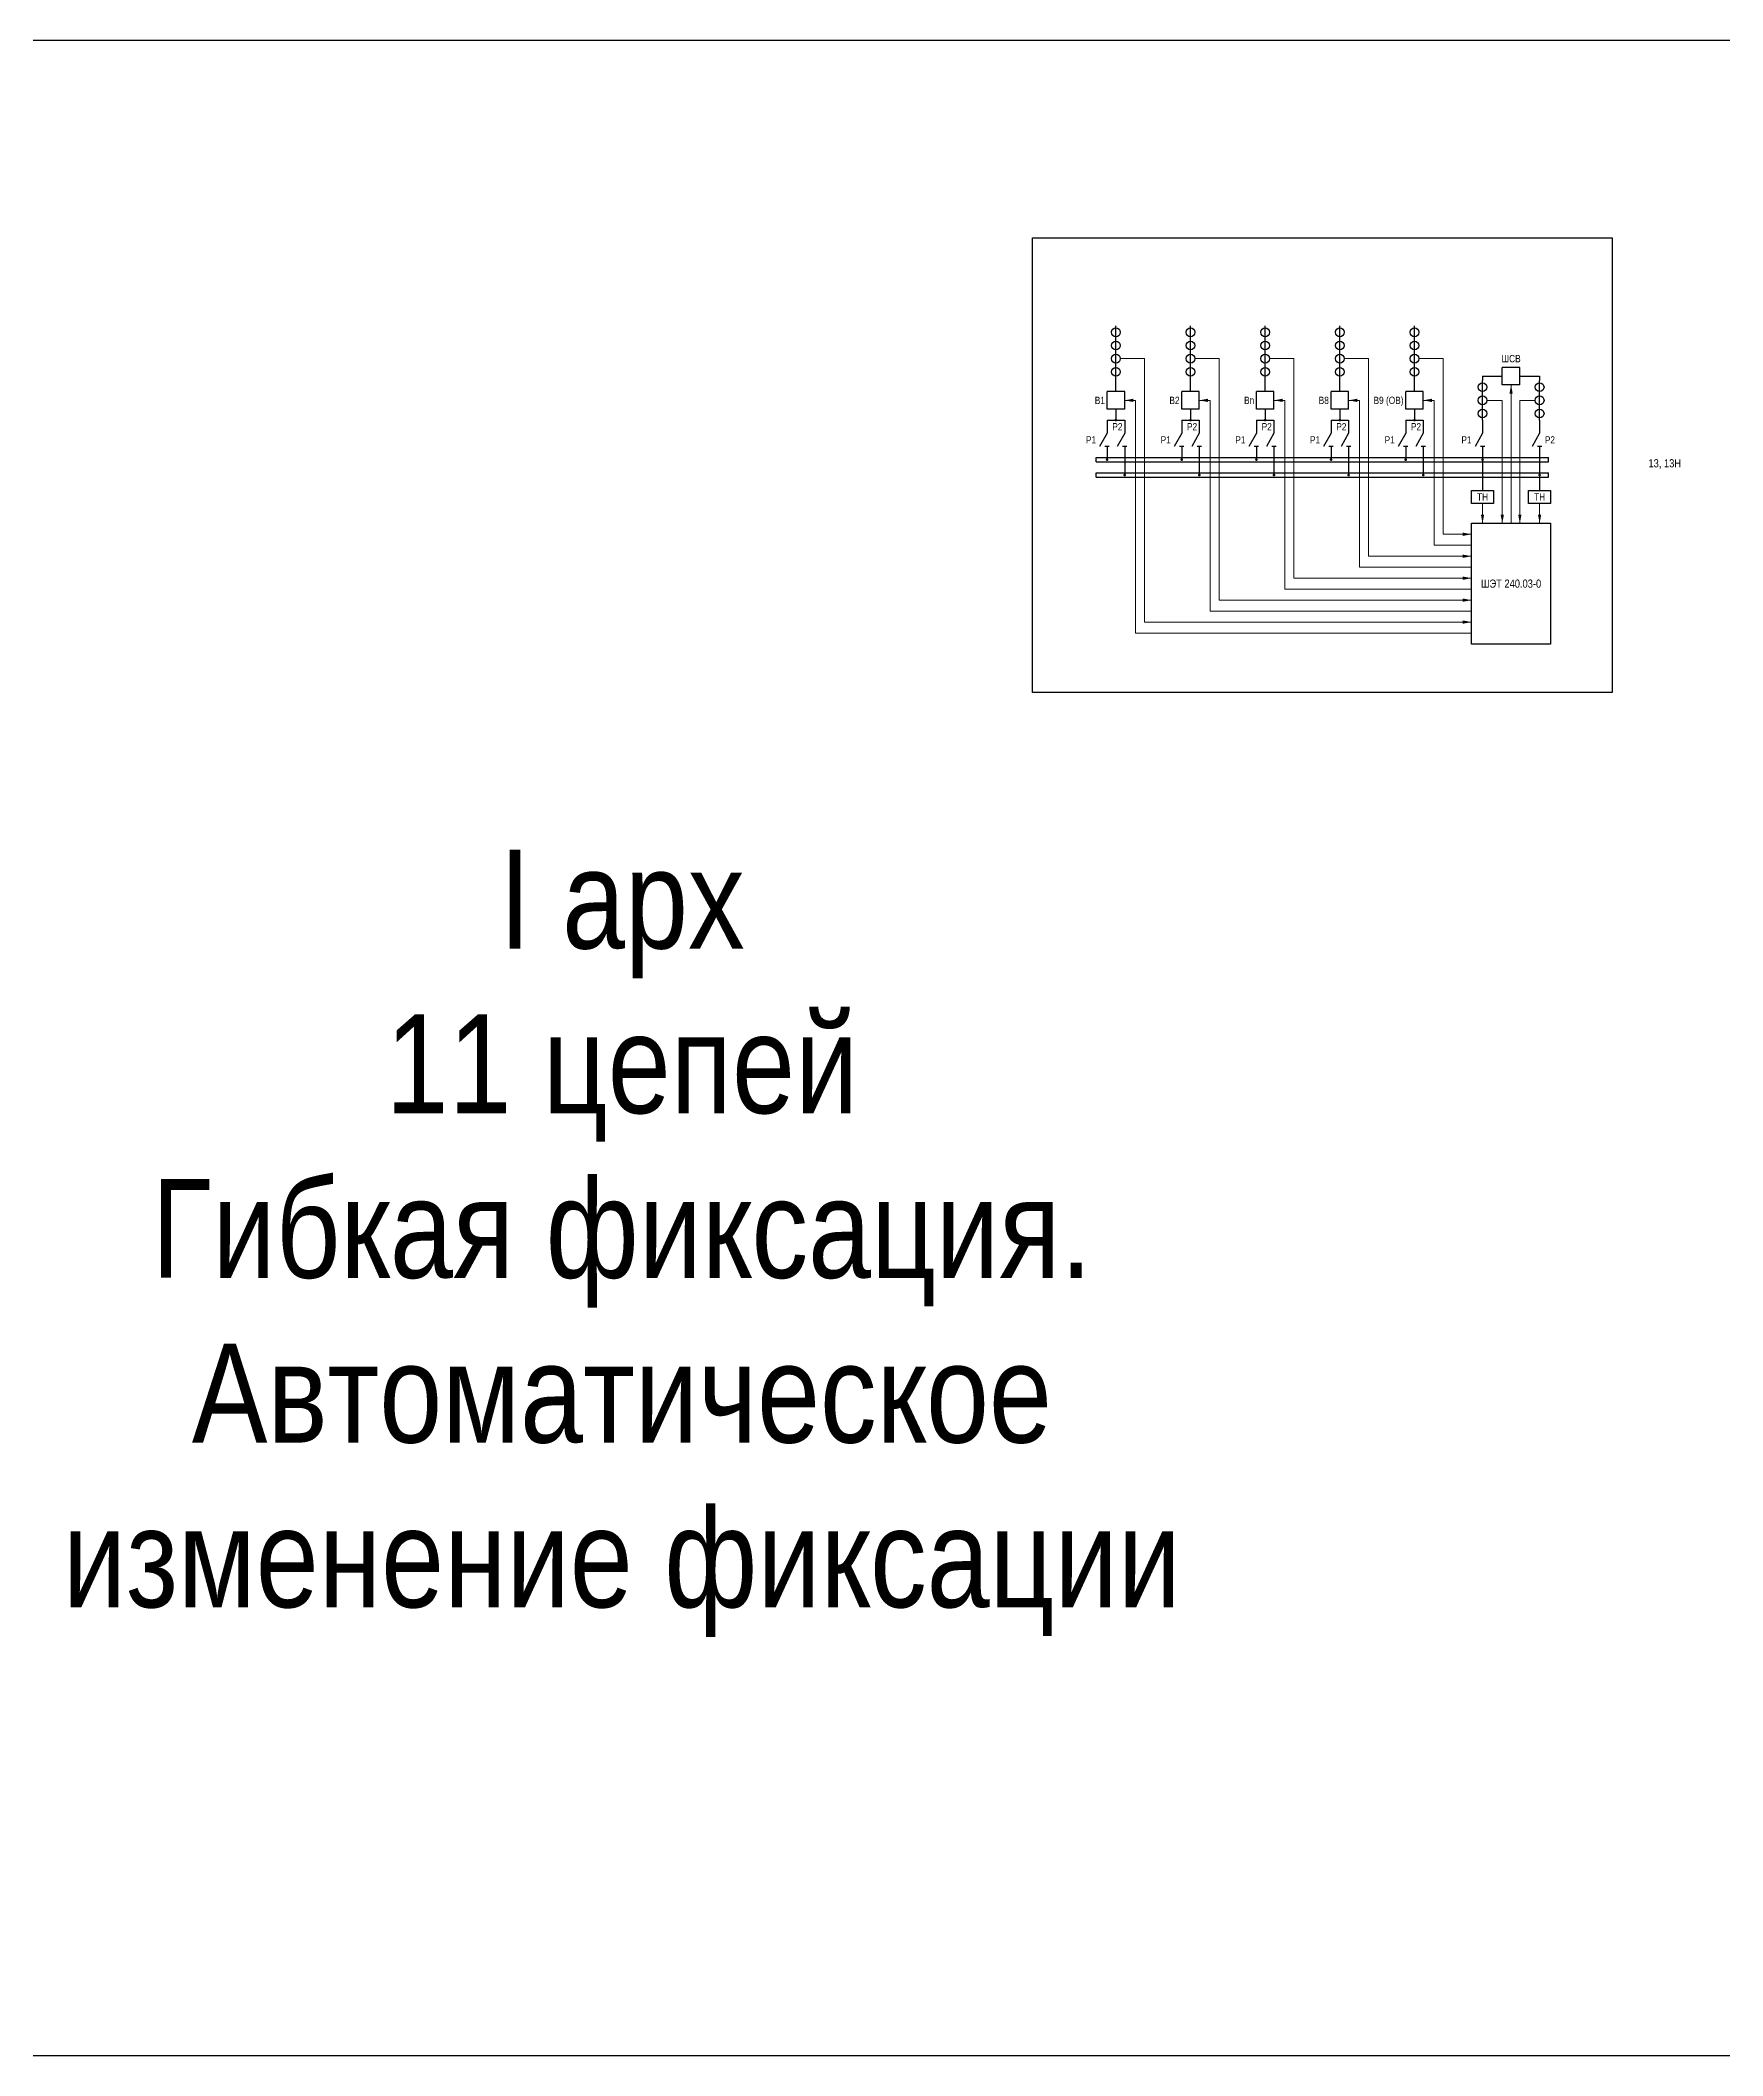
# Model space of a CAD drawing. Header units: millimetres. Extents: x -2550 to 7325, y -3772 to 3128.
# Drawn here: x -847 to -81, y 405 to 1323 of the extents above; entities that cross this region are included whole.
import ezdxf
from ezdxf.enums import TextEntityAlignment as Align

# ---------------------------------------------------------------- set-up
doc = ezdxf.new("R2010")
doc.units = ezdxf.units.MM
doc.layers.add('Основная', color=7, linetype='Continuous', lineweight=30)
doc.layers.add('Тонкая', color=7, linetype='Continuous', lineweight=18)
doc.styles.add('Narrow', font='ARIALN.TTF')
doc.styles.add('Вывод', font='tahoma.ttf', dxfattribs={"height": 2.5})
doc.styles.add('Компонент', font='ARIALN.TTF', dxfattribs={"height": 3.5})

# ---------------------------------------------------------------- blocks, each defined once
blk = doc.blocks.new('*U40')
at = {"color": 0, "linetype": 'ByBlock'}
for p, q in [((0, 0), (206, 0)), ((0, -2), (0, 0)), ((206, -2), (206, 0)), ((0, -2), (206, -2))]:
    blk.add_line(p, q, dxfattribs=at)
at = {"layer": 'Основная', "style": 'Компонент'}
blk.add_attdef('ОШ', text='', height=3.5, dxfattribs=at).set_placement((6, 4), align=Align.MIDDLE_CENTER)
blk = doc.blocks.new('*U37')
at = {"color": 0, "linetype": 'ByBlock'}
for p, q in [((0, 0), (-8, 0)), ((-8, -8), (-8, 0)), ((0, -8), (0, 0)), ((0, -8), (-8, -8))]:
    blk.add_line(p, q, dxfattribs=at)
at = {"layer": 'Основная', "style": 'Компонент'}
blk.add_attdef('ОУ', text='', height=3.5, dxfattribs=at).set_placement((-15, -3), align=Align.MIDDLE_CENTER)
blk = doc.blocks.new('*U18')
at = {"color": 0, "linetype": 'ByBlock'}
blk.add_line((0, 0), (6, 3.43), dxfattribs=at)
blk = doc.blocks.new('*U10')
at = {"color": 0}
blk.add_line((0, -1), (0, 1), dxfattribs=at)
blk = doc.blocks.new('*U36')
at = {"color": 0, "linetype": 'ByBlock'}
for p, q in [((0, 9), (0, 3)), ((0, -3), (0, -9))]:
    blk.add_line(p, q, dxfattribs=at)
at = {"color": 0, "linetype": 'ByBlock', "ltscale": 0.25, "xscale": -1, "rotation": 90}
for name, p in [('*U18', (0, 3)), ('*U10', (0, -3))]:
    blk.add_blockref(name, p, dxfattribs=at)
at = {"layer": 'Основная'}
for tag, height, style, p in [('ОУ', 3.5, 'Компонент', (-12, 0)), ('В2', 2.5, 'Вывод', (2, 7)), ('В1', 2.5, 'Вывод', (2, -7))]:
    blk.add_attdef(tag, text='', height=height, dxfattribs=dict(at, style=style)).set_placement(p, align=Align.MIDDLE_CENTER)
blk = doc.blocks.new('*U38')
at = {"linetype": 'ByBlock'}
blk.add_circle((0, 0), 2, dxfattribs=at)
at = {"layer": 'Основная', "color": 0, "linetype": 'ByBlock', "lineweight": -2}
blk.add_line((0, -3), (0, 3), dxfattribs=at)
at = {"layer": 'Основная', "linetype": 'ByBlock', "style": 'Компонент'}
blk.add_attdef('ОУ', text='', height=3.5, dxfattribs=at).set_placement((-6, 0), align=Align.MIDDLE_CENTER)
blk = doc.blocks.new('*U39')
at = {"color": 0, "linetype": 'ByBlock'}
for p, q in [((0, 0), (206, 0)), ((0, -2), (0, 0)), ((206, -2), (206, 0)), ((0, -2), (206, -2))]:
    blk.add_line(p, q, dxfattribs=at)
at = {"layer": 'Основная', "style": 'Компонент'}
blk.add_attdef('ОШ', text='', height=3.5, dxfattribs=at).set_placement((6, 4), align=Align.MIDDLE_CENTER)

msp = doc.modelspace()

# ---------------------------------------------------------------- linework, layer by layer
at = {"layer": 'Основная', "color": 4}
msp.add_lwpolyline([(-1170, 1323), (1026, 1323), (1026, 405), (-1170, 405)], close=True, dxfattribs=at)
at = {"layer": 'Основная', "color": 3}
msp.add_lwpolyline([(-395, 1233), (-131, 1233), (-131, 1026), (-395, 1026)], close=True, dxfattribs=at)
at = {"layer": 'Основная'}
for points in [[(-357, 1163), (-357, 1169)], [(-323, 1163), (-323, 1169)], [(-289, 1163), (-289, 1169)], [(-255, 1163), (-255, 1169)], [(-221, 1163), (-221, 1169)], [(-190, 1170), (-181, 1170)], [(-190, 1170), (-190, 1168)], [(-173, 1170), (-164, 1170)], [(-164, 1170), (-164, 1168)], [(-361, 1150), (-353, 1150)], [(-357, 1155), (-357, 1150)], [(-327, 1150), (-319, 1150)], [(-323, 1155), (-323, 1150)], [(-293, 1150), (-285, 1150)], [(-289, 1155), (-289, 1150)], [(-259, 1150), (-251, 1150)], [(-255, 1155), (-255, 1150)], [(-225, 1150), (-217, 1150)], [(-221, 1155), (-221, 1150)], [(-353, 1132), (-353, 1125)], [(-319, 1132), (-319, 1125)], [(-285, 1132), (-285, 1125)], [(-251, 1132), (-251, 1125)], [(-217, 1132), (-217, 1125)], [(-190, 1132), (-190, 1118)], [(-164, 1132), (-164, 1118)]]:
    msp.add_lwpolyline(points, dxfattribs=at)
at = {"layer": 'Основная', "ltscale": 0.25, "const_width": 0.6}
for points in [[(-357.3, 1150, 1), (-356.7, 1150, 1)], [(-357.3, 1150, -1), (-356.7, 1150, -1)], [(-323.3, 1150, 1), (-322.7, 1150, 1)], [(-323.3, 1150, -1), (-322.7, 1150, -1)], [(-289.3, 1150, 1), (-288.7, 1150, 1)], [(-289.3, 1150, -1), (-288.7, 1150, -1)], [(-255.3, 1150, 1), (-254.7, 1150, 1)], [(-255.3, 1150, -1), (-254.7, 1150, -1)], [(-221.3, 1150, 1), (-220.7, 1150, 1)], [(-221.3, 1150, -1), (-220.7, 1150, -1)], [(-361.3, 1132, 1), (-360.7, 1132, 1)], [(-361.3, 1132, -1), (-360.7, 1132, -1)], [(-327.3, 1132, 1), (-326.7, 1132, 1)], [(-327.3, 1132, -1), (-326.7, 1132, -1)], [(-293.3, 1132, 1), (-292.7, 1132, 1)], [(-293.3, 1132, -1), (-292.7, 1132, -1)], [(-259.3, 1132, 1), (-258.7, 1132, 1)], [(-259.3, 1132, -1), (-258.7, 1132, -1)], [(-225.3, 1132, 1), (-224.7, 1132, 1)], [(-225.3, 1132, -1), (-224.7, 1132, -1)], [(-190.3, 1132, 1), (-189.7, 1132, 1)], [(-353.3, 1125, 1), (-352.7, 1125, 1)], [(-353.3, 1125, -1), (-352.7, 1125, -1)], [(-319.3, 1125, 1), (-318.7, 1125, 1)], [(-319.3, 1125, -1), (-318.7, 1125, -1)], [(-285.3, 1125, 1), (-284.7, 1125, 1)], [(-285.3, 1125, -1), (-284.7, 1125, -1)], [(-251.3, 1125, 1), (-250.7, 1125, 1)], [(-251.3, 1125, -1), (-250.7, 1125, -1)], [(-217.3, 1125, 1), (-216.7, 1125, 1)], [(-217.3, 1125, -1), (-216.7, 1125, -1)], [(-164.3, 1125, 1), (-163.7, 1125, 1)]]:
    msp.add_lwpolyline(points, format="xyb", close=True, dxfattribs=at)
at = {"layer": 'Основная'}
for points in [[(-195, 1118), (-185, 1118), (-185, 1112), (-195, 1112)], [(-169, 1118), (-159, 1118), (-159, 1112), (-169, 1112)], [(-195, 1103), (-159, 1103), (-159, 1048), (-195, 1048)]]:
    msp.add_lwpolyline(points, close=True, dxfattribs=at)
at = {"layer": 'Тонкая'}
for points in [[(-355, 1178), (-344, 1178)], [(-344, 1178), (-344, 1058)], [(-321, 1178), (-310, 1178)], [(-310, 1178), (-310, 1068)], [(-287, 1178), (-276, 1178)], [(-276, 1178), (-276, 1078)], [(-253, 1178), (-242, 1178)], [(-242, 1178), (-242, 1088)], [(-219, 1178), (-208, 1178)], [(-208, 1178), (-208, 1098)], [(-177, 1103), (-177, 1166)], [(-353, 1159), (-348, 1159)], [(-348, 1159), (-348, 1053)], [(-319, 1159), (-314, 1159)], [(-314, 1159), (-314, 1063)], [(-285, 1159), (-280, 1159)], [(-280, 1159), (-280, 1073)], [(-251, 1159), (-246, 1159)], [(-246, 1159), (-246, 1083)], [(-217, 1159), (-212, 1159)], [(-212, 1159), (-212, 1093)], [(-188, 1159), (-181, 1159)], [(-181, 1159), (-181, 1103)], [(-166, 1159), (-173, 1159)], [(-173, 1159), (-173, 1103)], [(-190, 1103), (-190, 1112)], [(-164, 1103), (-164, 1112)], [(-212, 1093), (-195, 1093)], [(-208, 1098), (-195, 1098)], [(-242, 1088), (-195, 1088)], [(-276, 1078), (-195, 1078)], [(-246, 1083), (-195, 1083)], [(-310, 1068), (-195, 1068)], [(-280, 1073), (-195, 1073)], [(-344, 1058), (-195, 1058)], [(-314, 1063), (-195, 1063)], [(-348, 1053), (-195, 1053)]]:
    msp.add_lwpolyline(points, dxfattribs=at)
at = {"layer": 'Тонкая', "ltscale": 0.3}
for points in [[(-177, 1166, 0, 1.5, 0), (-177, 1162, 0, 0, 0)], [(-353, 1159, 0, 1.5, 0), (-349, 1159, 0, 0, 0)], [(-319, 1159, 0, 1.5, 0), (-315, 1159, 0, 0, 0)], [(-285, 1159, 0, 1.5, 0), (-281, 1159, 0, 0, 0)], [(-251, 1159, 0, 1.5, 0), (-247, 1159, 0, 0, 0)], [(-217, 1159, 0, 1.5, 0), (-213, 1159, 0, 0, 0)], [(-190, 1103, 0, 1.5, 0), (-190, 1107, 0, 0, 0)], [(-181, 1103, 0, 1.5, 0), (-181, 1107, 0, 0, 0)], [(-173, 1103, 0, 1.5, 0), (-173, 1107, 0, 0, 0)], [(-164, 1103, 0, 1.5, 0), (-164, 1107, 0, 0, 0)], [(-195, 1098, 0, 1.5, 0), (-199, 1098, 0, 0, 0)], [(-195, 1088, 0, 1.5, 0), (-199, 1088, 0, 0, 0)], [(-195, 1078, 0, 1.5, 0), (-199, 1078, 0, 0, 0)], [(-195, 1068, 0, 1.5, 0), (-199, 1068, 0, 0, 0)], [(-195, 1058, 0, 1.5, 0), (-199, 1058, 0, 0, 0)]]:
    msp.add_lwpolyline(points, format="xyseb", dxfattribs=at)

# ---------------------------------------------------------------- block references
at = {"layer": 'Основная', "ltscale": 0.25}
for name, p in [('*U38', (-357, 1190)), ('*U38', (-357, 1184)), ('*U38', (-323, 1190)), ('*U38', (-323, 1184)), ('*U38', (-289, 1190)), ('*U38', (-289, 1184)), ('*U38', (-255, 1190)), ('*U38', (-255, 1184)), ('*U38', (-221, 1190)), ('*U38', (-221, 1184)), ('*U38', (-357, 1178)), ('*U38', (-323, 1178)), ('*U38', (-289, 1178)), ('*U38', (-255, 1178)), ('*U38', (-221, 1178)), ('*U38', (-357, 1172)), ('*U38', (-323, 1172)), ('*U38', (-289, 1172)), ('*U38', (-255, 1172)), ('*U38', (-221, 1172)), ('*U38', (-190, 1165)), ('*U37', (-173, 1174)), ('*U38', (-164, 1165)), ('*U37', (-353, 1163)), ('*U37', (-319, 1163)), ('*U37', (-285, 1163)), ('*U37', (-251, 1163)), ('*U37', (-217, 1163)), ('*U38', (-190, 1159)), ('*U38', (-164, 1159)), ('*U36', (-361, 1141)), ('*U36', (-353, 1141)), ('*U36', (-327, 1141)), ('*U36', (-319, 1141)), ('*U36', (-293, 1141)), ('*U36', (-285, 1141)), ('*U36', (-259, 1141)), ('*U36', (-251, 1141)), ('*U36', (-225, 1141)), ('*U36', (-217, 1141)), ('*U36', (-190, 1141)), ('*U38', (-190, 1153)), ('*U36', (-164, 1141)), ('*U38', (-164, 1153)), ('*U40', (-366, 1133)), ('*U39', (-366, 1126))]:
    msp.add_blockref(name, p, dxfattribs=at)

# ---------------------------------------------------------------- texts
at = {"layer": 'Основная', "style": 'Narrow'}
msp.add_text('ШСВ', height=3.3, dxfattribs=at).set_placement((-177, 1178), align=Align.MIDDLE_CENTER)
for s, p in [('В1', (-362, 1159)), ('В2', (-328, 1159)), ('Вn', (-294, 1159)), ('В8', (-260, 1159)), ('В9 (ОВ)', (-226, 1159)), ('Р2', (-354, 1147)), ('Р2', (-320, 1147)), ('Р2', (-286, 1147)), ('Р2', (-252, 1147)), ('Р2', (-218, 1147)), ('Р1', (-366, 1141)), ('Р1', (-332, 1141)), ('Р1', (-298, 1141)), ('Р1', (-264, 1141)), ('Р1', (-230, 1141)), ('Р1', (-195, 1141)), ('Р2', (-157, 1141))]:
    msp.add_text(s, height=3.3, dxfattribs=at).set_placement(p, align=Align.MIDDLE_RIGHT)
at = {"layer": 'Основная', "color": 3, "insert": (-107, 1130), "char_height": 3.7, "width": 25, "attachment_point": 5, "style": 'Narrow'}
msp.add_mtext('13, 13Н', dxfattribs=at)
at = {"layer": 'Основная', "attachment_point": 5, "style": 'Narrow'}
for s, insert, char_height, width in [('ТН', (-190, 1115), 3.3, 10), ('ТН', (-164, 1115), 3.3, 10), ('ШЭТ 240.03-0', (-177, 1075.5), 3.7, 36), ('{\\C6;I арх\\P11 цепей\\PГибкая фиксация. Автоматическое изменение фиксации}', (-582, 775), 45, 624)]:
    msp.add_mtext(s, dxfattribs=dict(at, insert=insert, char_height=char_height, width=width))

doc.saveas('drawing.dxf')
